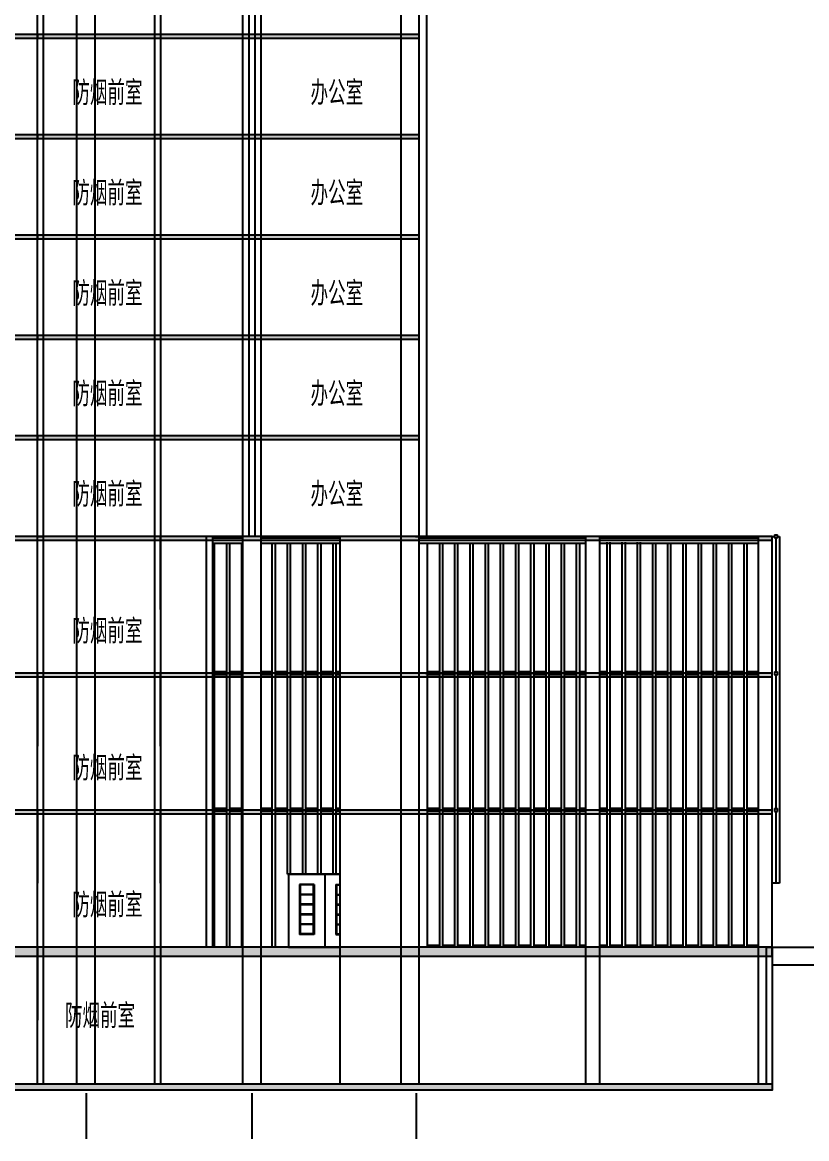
# Model space of a CAD drawing. Extents: x -129850 to 45458, y -6300 to 127246.
# Drawn here: x -12945 to 12829, y -6300 to 30398 of the extents above; entities that cross this region are included whole.
import ezdxf

# ---------------------------------------------------------------- set-up
doc = ezdxf.new("R2010")
doc.units = 0
doc.header["$LTSCALE"] = 1000
doc.header["$MEASUREMENT"] = 0
for name, color, linetype in [('COLUMN', 170, 'Continuous'), ('E_CURTWALL', 51, 'Continuous'), ('E_LINE', 7, 'Continuous'), ('E_WINDOW', 4, 'Continuous'), ('FLOOR-100', 173, 'Continuous'), ('S_STAIR', 70, 'Continuous'), ('S_WALL', 40, 'Continuous'), ('Text', 7, 'Continuous')]:
    doc.layers.add(name, color=color, linetype=linetype)
doc.layers.add('DOTE', color=1, linetype='Continuous', plot=False)
doc.styles.get("Standard").update_dxf_attribs({"font": 'gbenor.shx', "bigfont": 'gbcbig.shx'})

msp = doc.modelspace()

# ---------------------------------------------------------------- hatches: boundary and pattern name
at = {"layer": 'FLOOR-100'}
h = msp.add_hatch(color=256, dxfattribs=at)
h.dxf.hatch_style = 1
h.paths.add_polyline_path([(-12450, 30000), (-14680, 30000), (-14680, 29880), (-12450, 29880)])
h = msp.add_hatch(color=256, dxfattribs=at)
h.dxf.hatch_style = 1
h.paths.add_polyline_path([(100, 29880), (100, 30000), (-12450, 30000), (-12450, 29880)])
h = msp.add_hatch(color=256, dxfattribs=at)
h.dxf.hatch_style = 1
h.paths.add_polyline_path([(-12450, 26700), (-14680, 26700), (-14680, 26580), (-12450, 26580)])
h = msp.add_hatch(color=256, dxfattribs=at)
h.dxf.hatch_style = 1
h.paths.add_polyline_path([(100, 26580), (100, 26700), (-12450, 26700), (-12450, 26580)])
h = msp.add_hatch(color=256, dxfattribs=at)
h.dxf.hatch_style = 1
h.paths.add_polyline_path([(-12450, 23400), (-14680, 23400), (-14680, 23280), (-12450, 23280)])
h = msp.add_hatch(color=256, dxfattribs=at)
h.dxf.hatch_style = 1
h.paths.add_polyline_path([(100, 23280), (100, 23400), (-12450, 23400), (-12450, 23280)])
h = msp.add_hatch(color=256, dxfattribs=at)
h.dxf.hatch_style = 1
h.paths.add_polyline_path([(-12450, 20100), (-14680, 20100), (-14680, 19980), (-12450, 19980)])
h = msp.add_hatch(color=256, dxfattribs=at)
h.dxf.hatch_style = 1
h.paths.add_polyline_path([(100, 19980), (100, 20100), (-12450, 20100), (-12450, 19980)])
h = msp.add_hatch(color=256, dxfattribs=at)
h.dxf.hatch_style = 1
h.paths.add_polyline_path([(-12450, 16800), (-14680, 16800), (-14680, 16680), (-12450, 16680)])
h = msp.add_hatch(color=256, dxfattribs=at)
h.dxf.hatch_style = 1
h.paths.add_polyline_path([(100, 16680), (100, 16800), (-12450, 16800), (-12450, 16680)])
h = msp.add_hatch(color=256, dxfattribs=at)
h.dxf.hatch_style = 1
h.paths.add_polyline_path([(11700, 13380), (11700, 13500), (-14680, 13500), (-14680, 13380)])
h = msp.add_hatch(color=256, dxfattribs=at)
h.dxf.hatch_style = 1
h.paths.add_polyline_path([(11700, 8880), (11700, 9000), (-14140, 9000), (-14140, 8880)])
h = msp.add_hatch(color=256, dxfattribs=at)
h.dxf.hatch_style = 1
h.paths.add_polyline_path([(11700, 4380), (11700, 4500), (-14140, 4500), (-14140, 4380)])
h = msp.add_hatch(color=256, dxfattribs=at)
h.dxf.hatch_style = 1
h.paths.add_polyline_path([(-14140, 0), (-14140, -300), (11700, -300), (11700, 0)])
h = msp.add_hatch(color=256, dxfattribs=at)
h.dxf.hatch_style = 1
h.paths.add_polyline_path([(11700, -4500), (-43400, -4500), (-43400, -4700), (11700, -4700)])

# ---------------------------------------------------------------- linework, layer by layer
at = {"layer": 'COLUMN'}
for p, q in [((-11150, -4500), (-11150, 66300)), ((-10550, -4500), (-10550, 66300)), ((-5700, -4500), (-5700, 63000)), ((-5100, -4500), (-5100, 63000)), ((-500, 13500), (-500, 63000)), ((-500, -4500), (-500, 13500)), ((100, -4500), (100, 13500)), ((5575, -4500), (5575, 13470)), ((6025, 13483), (6025, -4500)), ((11250, -4500), (11250, 13500)), ((11700, 0), (11700, 13500))]:
    msp.add_line(p, q, dxfattribs=at)
at = {"layer": 'DOTE'}
for p, q in [((-10850, -4800), (-10850, -6300)), ((-5400, -4800), (-5400, -6300)), ((0, -4800), (0, -6300))]:
    msp.add_line(p, q, dxfattribs=at)
at = {"layer": 'E_CURTWALL'}
for p, q in [((100, 13500), (100, 63000)), ((340, 63000), (340, 13500)), ((-6700, 13450), (-5700, 13450)), ((-6700, 13279), (-5700, 13279)), ((-6630, 0), (-6630, 13279)), ((-6230, 0), (-6230, 13279)), ((-6130, 0), (-6130, 13279)), ((-5730, 0), (-5730, 13279)), ((-5100, 13450), (-2500, 13450)), ((-5100, 13279), (-2500, 13279)), ((-4730, 0), (-4730, 13279)), ((-4630, 0), (-4630, 13279)), ((-4230, 2400), (-4230, 13279)), ((-4130, 2400), (-4130, 13279)), ((-3730, 2400), (-3730, 13279)), ((-3630, 2400), (-3630, 13279)), ((-3230, 2400), (-3230, 13279)), ((-3130, 2400), (-3130, 13279)), ((-2730, 2400), (-2730, 13279)), ((-2630, 2400), (-2630, 13279)), ((-20, 13500), (50, 13500)), ((100, 13450), (5575, 13450)), ((100, 13279), (5575, 13279)), ((370, 0), (370, 13279)), ((770, 0), (770, 13279)), ((870, 0), (870, 13279)), ((1270, 0), (1270, 13279)), ((1370, 0), (1370, 13279)), ((1770, 0), (1770, 13279)), ((1870, 0), (1870, 13279)), ((2270, 0), (2270, 13279)), ((2370, 0), (2370, 13279)), ((2770, 0), (2770, 13279)), ((2870, 0), (2870, 13279)), ((3270, 0), (3270, 13279)), ((3370, 0), (3370, 13279)), ((3770, 0), (3770, 13279)), ((3870, 0), (3870, 13279)), ((4270, 0), (4270, 13279)), ((4370, 0), (4370, 13279)), ((4770, 0), (4770, 13279)), ((4870, 0), (4870, 13279)), ((5270, 0), (5270, 13279)), ((5370, 0), (5370, 13279)), ((6025, 13450), (11250, 13450)), ((6025, 13279), (11250, 13279)), ((6270, 0), (6270, 13311)), ((6370, 0), (6370, 13311)), ((6770, 0), (6770, 13308)), ((6870, 0), (6870, 13308)), ((7270, 0), (7270, 13305)), ((7370, 0), (7370, 13305)), ((7770, 0), (7770, 13303)), ((7870, 0), (7870, 13302)), ((8270, 0), (8270, 13300)), ((8370, 0), (8370, 13299)), ((8770, 0), (8770, 13297)), ((8870, 0), (8870, 13296)), ((9270, 0), (9270, 13294)), ((9370, 0), (9370, 13293)), ((9770, 0), (9770, 13291)), ((9870, 0), (9870, 13290)), ((10270, 0), (10270, 13288)), ((10370, 0), (10370, 13288)), ((10770, 0), (10770, 13285)), ((10870, 0), (10870, 13285)), ((11700, 13500), (11770, 13500)), ((11770, 13550), (11870, 13550)), ((11770, 13550), (11770, 13450)), ((11770, 13450), (11870, 13450)), ((11815, 13450), (11815, 9050)), ((11870, 13450), (11870, 13550)), ((11870, 13500), (11940, 13500)), ((11940, 13500), (11940, 2100)), ((-6230, 9050), (-6630, 9050)), ((-6230, 8950), (-6630, 8950)), ((-6230, 9000), (-6130, 9000)), ((-5730, 9050), (-6130, 9050)), ((-5730, 8950), (-6130, 8950)), ((-5730, 9000), (-5700, 9000)), ((-4730, 9050), (-5100, 9050)), ((-4730, 8950), (-5100, 8950)), ((-4630, 9000), (-4730, 9000)), ((-4230, 9050), (-4630, 9050)), ((-4230, 8950), (-4630, 8950)), ((-4130, 9000), (-4230, 9000)), ((-3730, 9050), (-4130, 9050)), ((-3730, 8950), (-4130, 8950)), ((-3730, 9000), (-3630, 9000)), ((-3230, 9050), (-3630, 9050)), ((-3230, 8950), (-3630, 8950)), ((-3230, 9000), (-3130, 9000)), ((-2730, 9050), (-3130, 9050)), ((-2730, 8950), (-3130, 8950)), ((-2730, 9000), (-2630, 9000)), ((-2500, 9050), (-2630, 9050)), ((-2500, 8950), (-2630, 8950)), ((300, 9000), (370, 9000)), ((770, 9050), (370, 9050)), ((770, 8950), (370, 8950)), ((770, 9000), (870, 9000)), ((1270, 9050), (870, 9050)), ((1270, 8950), (870, 8950)), ((1270, 9000), (1370, 9000)), ((1770, 9050), (1370, 9050)), ((1770, 8950), (1370, 8950)), ((1770, 9000), (1870, 9000)), ((2270, 9050), (1870, 9050)), ((2270, 8950), (1870, 8950)), ((2270, 9000), (2370, 9000)), ((2770, 9050), (2370, 9050)), ((2770, 8950), (2370, 8950)), ((2770, 9000), (2870, 9000)), ((3270, 9050), (2870, 9050)), ((3270, 8950), (2870, 8950)), ((3270, 9000), (3370, 9000)), ((3770, 9050), (3370, 9050)), ((3770, 8950), (3370, 8950)), ((3770, 9000), (3870, 9000)), ((4270, 9050), (3870, 9050)), ((4270, 8950), (3870, 8950)), ((4270, 9000), (4370, 9000)), ((4770, 9050), (4370, 9050)), ((4770, 8950), (4370, 8950)), ((4870, 9000), (4770, 9000)), ((5270, 9050), (4870, 9050)), ((5270, 8950), (4870, 8950)), ((5370, 9000), (5270, 9000)), ((5575, 9050), (5370, 9050)), ((5575, 8950), (5370, 8950)), ((6270, 9050), (6025, 9050)), ((6270, 8950), (6025, 8950)), ((6370, 9000), (6270, 9000)), ((6770, 9050), (6370, 9050)), ((6770, 8950), (6370, 8950)), ((6870, 9000), (6770, 9000)), ((7270, 9050), (6870, 9050)), ((7270, 8950), (6870, 8950)), ((7270, 9000), (7370, 9000)), ((7770, 9050), (7370, 9050)), ((7770, 8950), (7370, 8950)), ((7870, 9000), (7770, 9000)), ((8270, 9050), (7870, 9050)), ((8270, 8950), (7870, 8950)), ((8270, 9000), (8370, 9000)), ((8770, 9050), (8370, 9050)), ((8770, 8950), (8370, 8950)), ((8870, 9000), (8770, 9000)), ((9270, 9050), (8870, 9050)), ((9270, 8950), (8870, 8950)), ((9370, 9000), (9270, 9000)), ((9770, 9050), (9370, 9050)), ((9770, 8950), (9370, 8950)), ((9870, 9000), (9770, 9000)), ((10270, 9050), (9870, 9050)), ((10270, 8950), (9870, 8950)), ((10370, 9000), (10270, 9000)), ((10770, 9050), (10370, 9050)), ((10770, 8950), (10370, 8950)), ((10770, 9000), (10870, 9000)), ((11250, 9050), (10870, 9050)), ((11250, 8950), (10870, 8950)), ((11770, 9050), (11870, 9050)), ((11770, 9050), (11770, 8950)), ((11770, 8950), (11870, 8950)), ((11815, 8950), (11815, 4550)), ((11870, 8950), (11870, 9050)), ((-6630, 4500), (-6700, 4500)), ((-6230, 4550), (-6630, 4550)), ((-6230, 4450), (-6630, 4450)), ((-6130, 4500), (-6230, 4500)), ((-5730, 4550), (-6130, 4550)), ((-5730, 4450), (-6130, 4450)), ((-5700, 4500), (-5730, 4500)), ((-4730, 4550), (-5100, 4550)), ((-4730, 4450), (-5100, 4450)), ((-4730, 4500), (-4630, 4500)), ((-4230, 4550), (-4630, 4550)), ((-4230, 4450), (-4630, 4450)), ((-4230, 4500), (-4130, 4500)), ((-3730, 4550), (-4130, 4550)), ((-3730, 4450), (-4130, 4450)), ((-3730, 4500), (-3630, 4500)), ((-3230, 4550), (-3630, 4550)), ((-3230, 4450), (-3630, 4450)), ((-3230, 4500), (-3130, 4500)), ((-2730, 4550), (-3130, 4550)), ((-2730, 4450), (-3130, 4450)), ((-2630, 4500), (-2730, 4500)), ((-2500, 4550), (-2630, 4550)), ((-2500, 4450), (-2630, 4450)), ((370, 4500), (300, 4500)), ((770, 4550), (370, 4550)), ((770, 4450), (370, 4450)), ((770, 4500), (870, 4500)), ((1270, 4550), (870, 4550)), ((1270, 4450), (870, 4450)), ((1270, 4500), (1370, 4500)), ((1770, 4550), (1370, 4550)), ((1770, 4450), (1370, 4450)), ((1770, 4500), (1870, 4500)), ((2270, 4550), (1870, 4550)), ((2270, 4450), (1870, 4450)), ((2370, 4500), (2270, 4500)), ((2770, 4550), (2370, 4550)), ((2770, 4450), (2370, 4450)), ((2770, 4500), (2870, 4500)), ((3270, 4550), (2870, 4550)), ((3270, 4450), (2870, 4450)), ((3370, 4500), (3270, 4500)), ((3770, 4550), (3370, 4550)), ((3770, 4450), (3370, 4450)), ((3770, 4500), (3870, 4500)), ((4270, 4550), (3870, 4550)), ((4270, 4450), (3870, 4450)), ((4270, 4500), (4370, 4500)), ((4770, 4550), (4370, 4550)), ((4770, 4450), (4370, 4450)), ((4770, 4500), (4870, 4500)), ((5270, 4550), (4870, 4550)), ((5270, 4450), (4870, 4450)), ((5270, 4500), (5370, 4500)), ((5575, 4550), (5370, 4550)), ((5575, 4450), (5370, 4450)), ((6270, 4550), (6025, 4550)), ((6270, 4450), (6025, 4450)), ((6270, 4500), (6370, 4500)), ((6770, 4550), (6370, 4550)), ((6770, 4450), (6370, 4450)), ((6870, 4500), (6770, 4500)), ((7270, 4550), (6870, 4550)), ((7270, 4450), (6870, 4450)), ((7370, 4500), (7270, 4500)), ((7770, 4550), (7370, 4550)), ((7770, 4450), (7370, 4450)), ((7870, 4500), (7770, 4500)), ((8270, 4550), (7870, 4550)), ((8270, 4450), (7870, 4450)), ((8370, 4500), (8270, 4500)), ((8770, 4550), (8370, 4550)), ((8770, 4450), (8370, 4450)), ((8870, 4500), (8770, 4500)), ((9270, 4550), (8870, 4550)), ((9270, 4450), (8870, 4450)), ((9270, 4500), (9370, 4500)), ((9770, 4550), (9370, 4550)), ((9770, 4450), (9370, 4450)), ((9870, 4500), (9770, 4500)), ((10270, 4550), (9870, 4550)), ((10270, 4450), (9870, 4450)), ((10370, 4500), (10270, 4500)), ((10770, 4550), (10370, 4550)), ((10770, 4450), (10370, 4450)), ((10870, 4500), (10770, 4500)), ((11250, 4550), (10870, 4550)), ((11250, 4450), (10870, 4450)), ((11770, 4550), (11870, 4550)), ((11770, 4550), (11770, 4450)), ((11770, 4450), (11870, 4450)), ((11815, 4450), (11815, 2100)), ((11870, 4450), (11870, 4550)), ((-4230, 2400), (-2500, 2400)), ((-4200, 2400), (-4200, 0)), ((770, 50), (370, 50)), ((1270, 50), (870, 50)), ((1770, 50), (1370, 50)), ((2270, 50), (1870, 50)), ((2770, 50), (2370, 50)), ((3270, 50), (2870, 50)), ((3770, 50), (3370, 50)), ((4270, 50), (3870, 50)), ((4770, 50), (4370, 50)), ((5270, 50), (4870, 50)), ((5575, 50), (5370, 50)), ((6270, 50), (6025, 50)), ((6770, 50), (6370, 50)), ((7270, 50), (6870, 50)), ((7770, 50), (7370, 50)), ((8270, 50), (7870, 50)), ((8770, 50), (8370, 50)), ((9270, 50), (8870, 50)), ((9770, 50), (9370, 50)), ((10270, 50), (9870, 50)), ((10770, 50), (10370, 50)), ((11250, 50), (10870, 50))]:
    msp.add_line(p, q, dxfattribs=at)
at = {"layer": 'E_LINE'}
for p, q in [((-12250, 28800), (-12250, 30000)), ((-8600, 30000), (-8600, 28800)), ((-8400, 30000), (-8400, 28800)), ((-12250, 22200), (-12250, 23400)), ((-8600, 23400), (-8600, 22200)), ((-8400, 23400), (-8400, 22200)), ((-12250, 18900), (-12250, 20100)), ((-8600, 20100), (-8600, 18900)), ((-8400, 20100), (-8400, 18900)), ((-12250, 15600), (-12250, 16800)), ((-8600, 16800), (-8600, 15600)), ((-8400, 16800), (-8400, 15600)), ((-12250, -4500), (-12250, 13500)), ((-8600, 13500), (-8600, 11100)), ((-8400, 11100), (-8400, 13500)), ((-6900, 13500), (-6900, 0)), ((-6700, 13500), (-6700, 0)), ((11700, 13500), (11260, 13500)), ((-12450, 9000), (-12450, 6600)), ((-8600, 9000), (-8600, 6600)), ((-8400, 6600), (-8400, 9000)), ((-12450, 4500), (-12450, 2100)), ((-8600, 4500), (-8600, 2100)), ((-8400, 2100), (-8400, 4500)), ((-12450, 0), (-12450, -2400)), ((-8600, 0), (-8600, -2400)), ((-8400, 0), (-8400, -2400)), ((11700, -450), (11700, -4500))]:
    msp.add_line(p, q, dxfattribs=at)
at = {"layer": 'E_WINDOW'}
for p, q in [((-2500, 2400), (-4200, 2400)), ((-4200, 2400), (-4200, 0)), ((-3000, 2400), (-3000, 0)), ((-3840, 2057), (-3840, 411)), ((-3360, 2057), (-3840, 2057)), ((-3384, 2040), (-3816, 2040)), ((-3816, 2040), (-3816, 1732)), ((-3384, 2040), (-3384, 1732)), ((-3360, 2057), (-3360, 1389)), ((-2640, 2057), (-2640, 1389)), ((-2640, 2057), (-2500, 2057)), ((-2616, 2040), (-2500, 2040)), ((-2616, 2040), (-2616, 1732)), ((-3384, 1732), (-3816, 1732)), ((-3384, 1714), (-3816, 1714)), ((-3816, 1714), (-3816, 1406)), ((-3384, 1714), (-3384, 1406)), ((-2616, 1732), (-2500, 1732)), ((-2616, 1714), (-2616, 1406)), ((-2616, 1714), (-2500, 1714)), ((-3384, 1406), (-3816, 1406)), ((-3816, 1389), (-3816, 1080)), ((-3384, 1389), (-3816, 1389)), ((-3384, 1389), (-3384, 1080)), ((-3360, 1389), (-3360, 411)), ((-2640, 1389), (-2640, 411)), ((-2616, 1406), (-2500, 1406)), ((-2616, 1389), (-2616, 1080)), ((-2616, 1389), (-2500, 1389)), ((-3384, 1080), (-3816, 1080)), ((-3384, 1063), (-3816, 1063)), ((-3816, 1063), (-3816, 754)), ((-3384, 754), (-3816, 754)), ((-3384, 737), (-3816, 737)), ((-3816, 737), (-3816, 429)), ((-3384, 1063), (-3384, 754)), ((-3384, 737), (-3384, 429)), ((-2616, 1080), (-2500, 1080)), ((-2616, 1063), (-2500, 1063)), ((-2616, 1063), (-2616, 754)), ((-2616, 754), (-2500, 754)), ((-2616, 737), (-2616, 429)), ((-2616, 737), (-2500, 737)), ((-3360, 411), (-3840, 411)), ((-3384, 429), (-3816, 429)), ((-2640, 411), (-2500, 411)), ((-2616, 429), (-2500, 429)), ((-4200, 0), (-2500, 0)), ((-2500, 0), (-4200, 0))]:
    msp.add_line(p, q, dxfattribs=at)
at = {"layer": 'FLOOR-100'}
for points in [[(-14680, 30000), (-14680, 29880), (-12450, 29880), (-12450, 30000)], [(-12450, 30000), (-12450, 29880), (100, 29880), (100, 30000)], [(-14680, 26700), (-14680, 26580), (-12450, 26580), (-12450, 26700)], [(-12450, 26700), (-12450, 26580), (100, 26580), (100, 26700)], [(-14680, 23400), (-14680, 23280), (-12450, 23280), (-12450, 23400)], [(-12450, 23400), (-12450, 23280), (100, 23280), (100, 23400)], [(-14680, 20100), (-14680, 19980), (-12450, 19980), (-12450, 20100)], [(-12450, 20100), (-12450, 19980), (100, 19980), (100, 20100)], [(-14680, 16800), (-14680, 16680), (-12450, 16680), (-12450, 16800)], [(-12450, 16800), (-12450, 16680), (100, 16680), (100, 16800)], [(11700, 13500), (-14680, 13500), (-14680, 13380), (11700, 13380)], [(11700, 9000), (-14140, 9000), (-14140, 8880), (11700, 8880)], [(11700, 4500), (-14140, 4500), (-14140, 4380), (11700, 4380)], [(11700, 0), (-14140, 0), (-14140, -300), (11700, -300)], [(-43400, -4500), (11700, -4500), (11700, -4700), (-43400, -4700)]]:
    msp.add_lwpolyline(points, close=True, dxfattribs=at)
at = {"layer": 'S_STAIR'}
msp.add_lwpolyline([(11500, 0), (15320, 0), (15320, -150), (15620, -150), (15620, -300), (15920, -300), (15920, -450), (16220, -450), (16220, -600), (11700, -600)], dxfattribs=at)
at = {"layer": 'S_WALL'}
for p, q in [((-12450, -4500), (-12450, 63000)), ((-12250, -4500), (-12250, 63000)), ((-8600, 63000), (-8600, -4500)), ((-8400, 63000), (-8400, -4500)), ((-5500, 63000), (-5500, 13500)), ((-5300, 63000), (-5300, 13500)), ((-12450, 13500), (-12250, 13500)), ((-6900, 13500), (-6900, 0)), ((-6700, 13500), (-6700, 0)), ((-2500, -4500), (-2500, 13500)), ((11940, 2100), (11700, 2100)), ((11500, 0), (11500, -4500)), ((11700, 0), (11700, -4500))]:
    msp.add_line(p, q, dxfattribs=at)

# ---------------------------------------------------------------- texts
at = {"layer": 'Text', "char_height": 800, "attachment_point": 5}
for s, insert in [('防烟前室', (-10149, 28076)), ('办公室', (-2610, 28076)), ('防烟前室', (-10149, 24776)), ('办公室', (-2610, 24776)), ('防烟前室', (-10149, 21476)), ('办公室', (-2610, 21476)), ('防烟前室', (-10149, 18176)), ('办公室', (-2610, 18176)), ('防烟前室', (-10149, 14876)), ('办公室', (-2610, 14876)), ('防烟前室', (-10149, 10376)), ('防烟前室', (-10149, 5876)), ('防烟前室', (-10149, 1376)), ('防烟前室', (-10391, -2267))]:
    msp.add_mtext_dynamic_manual_height_columns(s, width=2989.63, gutter_width=1750, heights=[0], dxfattribs=dict(at, insert=insert))

doc.saveas('drawing.dxf')
